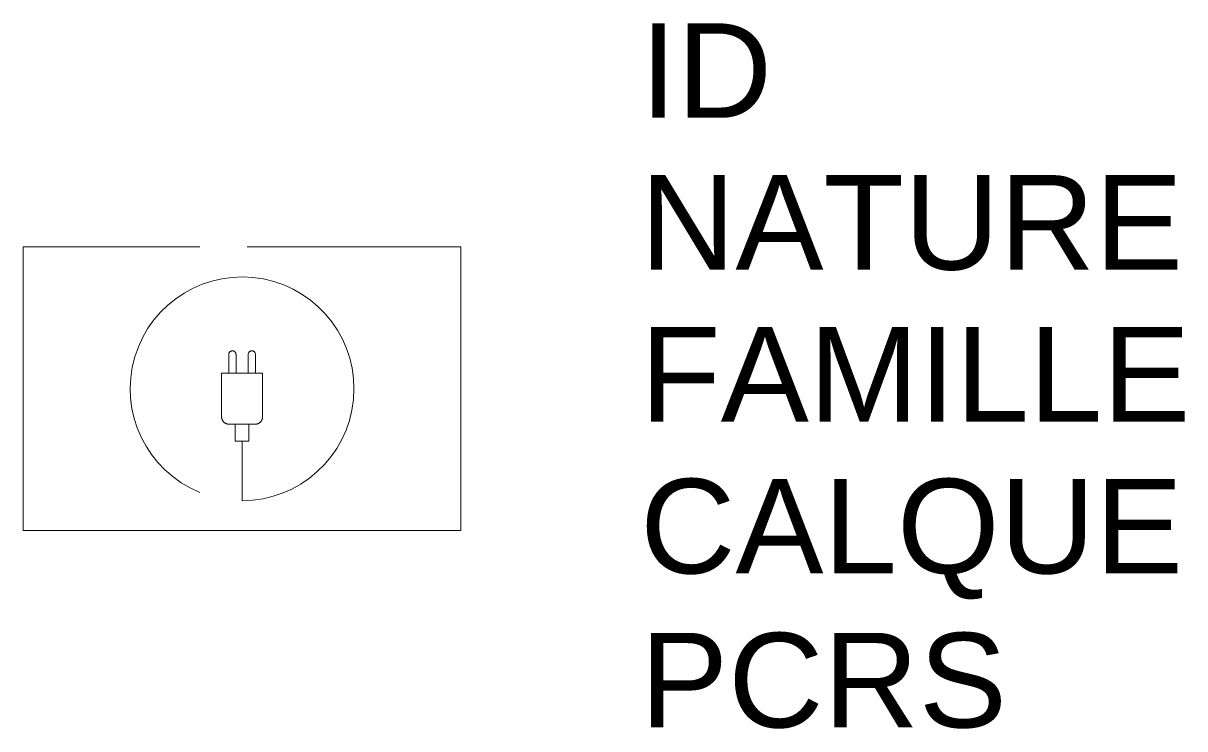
# Model space of a CAD drawing. Header units: metres. Extents: x 3079.59 to 3082.04, y 1832.84 to 1834.33.
import ezdxf

# ---------------------------------------------------------------- set-up
doc = ezdxf.new("R2010")
doc.units = ezdxf.units.M
doc.linetypes.add('Socle_Continu', pattern=[2.5, 2.5, 0])
doc.layers.add('ELECT_SCS', color=1, linetype='Socle_Continu', lineweight=13)
doc.styles.get("Standard").update_dxf_attribs({"font": 'arial.ttf'})

msp = doc.modelspace()

# ---------------------------------------------------------------- linework, layer by layer
at = {"layer": 'ELECT_SCS', "linetype": 'Socle_Continu', "flags": 128}
msp.add_lwpolyline([(3080.5123, 1833.8595), (3080.5123, 1833.2595), (3079.5861, 1833.2595), (3079.5861, 1833.8595)], close=True, dxfattribs=at)
for points in [[(3080.0492, 1833.3228, 10.332979), (3079.9601, 1833.3402)], [(3080.0363, 1833.6323, 1), (3080.0211, 1833.6323)], [(3080.0774, 1833.6323, 1), (3080.0622, 1833.6323)], [(3080.0058, 1833.5002, 0.417029), (3080.0213, 1833.4847)], [(3080.0772, 1833.4847, 0.417029), (3080.0926, 1833.5002)]]:
    msp.add_lwpolyline(points, format="xyb", dxfattribs=at)
for points in [[(3080.0211, 1833.5925), (3080.0211, 1833.6323)], [(3080.0363, 1833.5925), (3080.0363, 1833.6323)], [(3080.0622, 1833.5925), (3080.0622, 1833.6323)], [(3080.0774, 1833.5925), (3080.0774, 1833.6323)], [(3080.0492, 1833.4488), (3080.0492, 1833.3228)]]:
    msp.add_lwpolyline(points, dxfattribs=at)
at = {"layer": 'ELECT_SCS', "linetype": 'Socle_Continu'}
for points in [[(3080.0058, 1833.5002), (3080.0058, 1833.5925), (3080.0926, 1833.5925), (3080.0926, 1833.5)], [(3080.0773, 1833.4847), (3080.0212, 1833.4847)]]:
    msp.add_lwpolyline(points, dxfattribs=at)
msp.add_lwpolyline([(3080.0348, 1833.4847), (3080.0637, 1833.4847), (3080.0637, 1833.4488), (3080.0348, 1833.4488)], close=True, dxfattribs=at)

# ---------------------------------------------------------------- texts
at = {"layer": 'ELECT_SCS', "linetype": 'Socle_Continu', "flags": 9}
for tag, p, s in [('ID', (3080.8912, 1834.1328), 'FP_0415'), ('NATURE', (3080.8912, 1833.8116), 'Borne de recharge électrique'), ('FAMILLE', (3080.8912, 1833.4903), 'Electricité'), ('CALQUE', (3080.8912, 1833.169), 'ELECT_SCS'), ('PCRS', (3080.8912, 1832.8432), 'AffleurantSymbole')]:
    msp.add_attdef(tag, p, s, height=0.2, dxfattribs=at)

doc.saveas('drawing.dxf')
